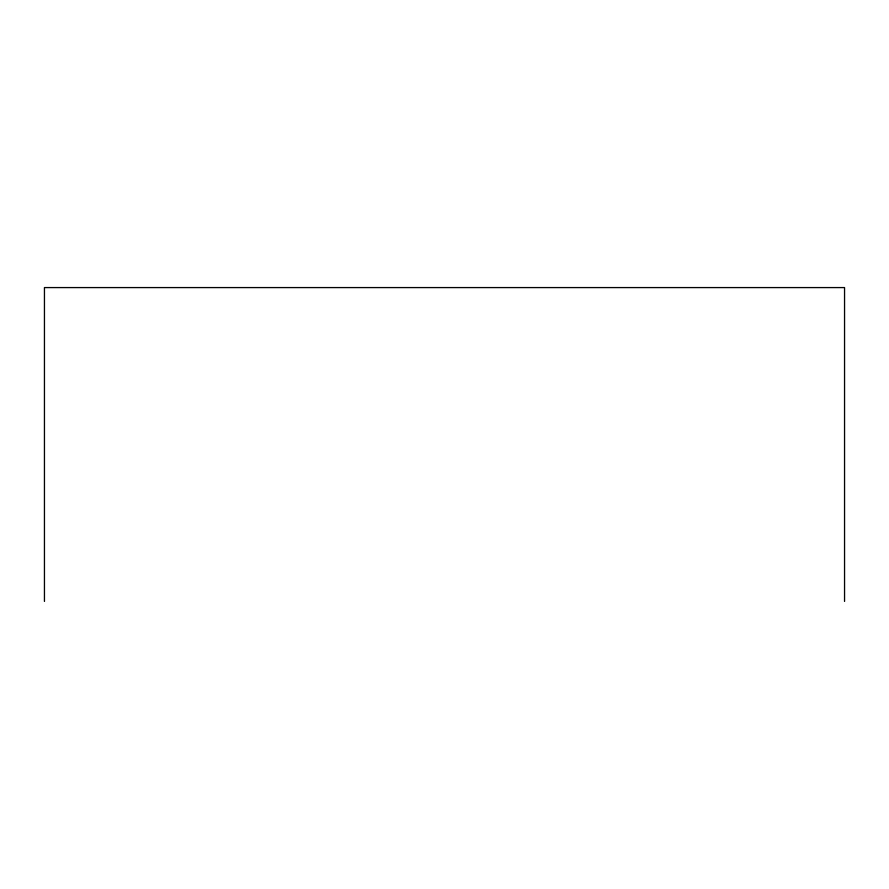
<?xml version="1.0" encoding="UTF-8"?>
<svg xmlns="http://www.w3.org/2000/svg" width="889" height="889" viewBox="0 0 889 889"><rect width="100%" height="100%" fill="white"/><g stroke="black" fill="none" stroke-linecap="round" stroke-linejoin="round"><path stroke-width="1.33" d="M844.55 601.42L844.55 287.58L44.45 287.58L44.45 601.42"/></g></svg>
